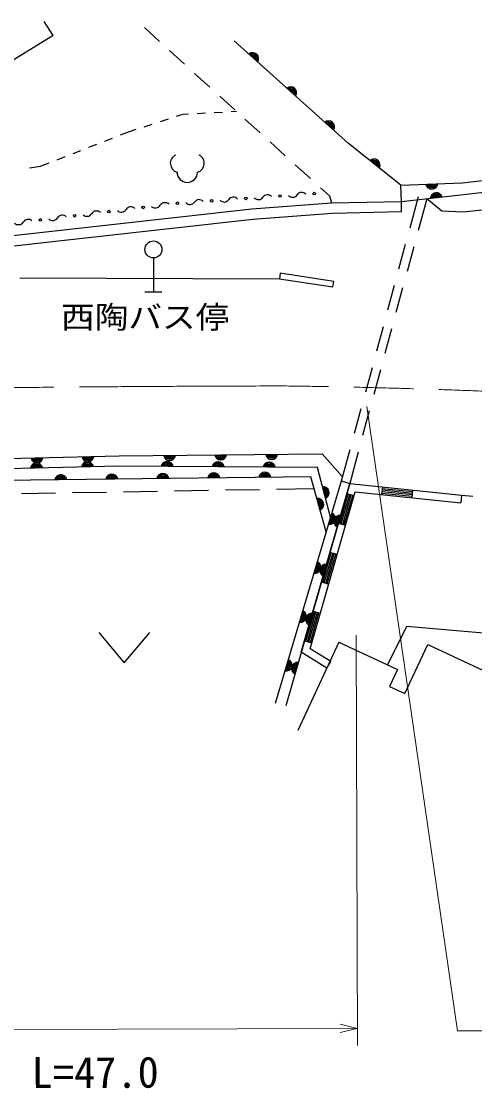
# Model space of a CAD drawing. Units: millimetres, scale not verified. Extents: x 40000 to 680000, y 20000 to 380000.
# Drawn here: x 515922 to 542580, y 253600 to 316495 of the extents above; entities that cross this region are included whole.
import ezdxf
from ezdxf.enums import TextEntityAlignment as Align

# ---------------------------------------------------------------- set-up
doc = ezdxf.new("R2010")
doc.units = ezdxf.units.MM
doc.header["$LTSCALE"] = 1000
doc.linetypes.add('CHAIN', pattern=[18.5, 12, -1.5, 3.5, -1.5])
for name, color, linetype, lineweight in [('M-BGD', 7, 'Continuous', 25), ('M-BMK', 2, 'CHAIN', 13), ('M-STR-HTXT', 7, 'Continuous', 13), ('M-STR-STRD', 7, 'Continuous', 25)]:
    doc.layers.add(name, color=color, linetype=linetype, lineweight=lineweight)
doc.styles.add('ＭＳ ゴシック', font='')
doc.styles.get('ＭＳ ゴシック').set_extended_font_data('MS Gothic')

msp = doc.modelspace()

# ---------------------------------------------------------------- linework, layer by layer
at = {"layer": 'M-BGD'}
for p, q in [((517786, 315659), (517270, 316495)), ((523154, 316129), (524042, 315321)), ((517786, 315659), (507771, 309489)), ((524633, 314783), (525521, 313976)), ((526113, 313438), (527001, 312631)), ((527593, 312093), (528481, 311286)), ((524099, 310606), (524575, 310759)), ((525051, 310912), (525442, 311037)), ((525442, 311037), (525757, 311054)), ((526256, 311081), (526756, 311109)), ((527255, 311136), (527754, 311163)), ((528253, 311190), (528568, 311207)), ((529073, 310748), (529961, 309940)), ((522280, 310022), (522671, 310148)), ((523147, 310301), (523623, 310453)), ((520824, 309452), (521290, 309634)), ((521755, 309817), (522280, 310022)), ((518962, 308722), (519428, 308905)), ((519893, 309087), (520359, 309270)), ((530553, 309402), (531441, 308595)), ((518031, 308357), (518497, 308540)), ((516404, 307888), (517041, 307969)), ((517041, 307969), (517565, 308175)), ((532033, 308057), (532921, 307250)), ((533513, 306712), (534046, 306227)), ((534046, 306227), (534171, 305796)), ((538287, 305283), (538274, 305882)), ((539266, 306184), (538764, 304329)), ((539760, 306050), (539259, 304195)), ((538503, 303364), (538112, 301916)), ((538997, 303230), (538606, 301782)), ((523687, 302583), (523687, 300583)), ((537851, 300950), (537459, 299502)), ((538345, 300817), (537953, 299369)), ((523187, 300583), (524187, 300583)), ((537198, 298537), (536806, 297089)), ((537692, 298403), (537300, 296955)), ((536545, 296124), (536153, 294676)), ((537039, 295990), (536648, 294542)), ((535892, 293710), (535501, 292263)), ((536387, 293577), (535995, 292129)), ((535240, 291297), (534738, 289442)), ((535734, 291164), (535232, 289308)), ((515936, 288723), (517936, 288759)), ((518936, 288776), (520936, 288811)), ((521935, 288829), (523935, 288864)), ((524935, 288881), (526935, 288916)), ((527935, 288934), (529934, 288969)), ((530934, 288987), (533142, 289025)), ((532376, 279383), (535232, 289308)), ((532903, 279588), (535560, 288822)), ((534649, 286959), (535147, 288688)), ((535493, 288589), (535061, 288713)), ((535232, 289308), (541813, 288632)), ((535560, 288822), (541766, 288184)), ((537155, 289111), (537109, 288663)), ((537118, 288753), (538909, 288569)), ((537128, 288842), (538918, 288658)), ((537137, 288932), (538927, 288748)), ((537146, 289021), (538937, 288837)), ((538900, 288479), (538946, 288927)), ((534736, 286934), (535234, 288663)), ((534822, 286909), (535320, 288639)), ((534909, 286884), (535407, 288614)), ((541813, 288632), (541766, 288184)), ((541813, 288632), (542468, 288568)), ((534563, 286983), (534995, 286859)), ((533654, 283499), (534152, 285229)), ((533740, 283474), (534238, 285204)), ((533827, 283449), (534325, 285179)), ((533913, 283424), (534411, 285154)), ((534498, 285129), (534065, 285254)), ((533567, 283524), (534000, 283399)), ((532658, 280039), (533156, 281769)), ((533502, 281670), (533070, 281794)), ((532745, 280014), (533243, 281744)), ((532831, 279990), (533329, 281719)), ((532918, 279965), (533416, 281695)), ((520474, 280556), (521974, 278756)), ((521974, 278756), (523474, 280556)), ((534599, 279970), (532177, 274785)), ((532572, 280064), (533004, 279940)), ((533892, 278456), (532376, 279383)), ((534127, 278840), (532903, 279588)), ((533892, 278456), (534127, 278840))]:
    msp.add_line(p, q, dxfattribs=at)
for points in [[(538274, 305882), (538243, 306868), (535156, 309316), (528430, 315357)], [(538243, 306868), (541872, 307001), (568997, 310195)], [(573398, 310022), (569391, 309256), (569187, 309375), (538274, 305882)], [(563364, 308717), (563148, 308377), (561560, 307279), (541877, 305268), (540650, 305338), (539760, 306050)], [(538274, 305882), (534171, 305796), (529472, 305440), (495382, 301643), (485176, 301230)], [(538287, 305283), (534200, 305197), (529528, 304843), (495427, 301044), (485201, 300630)], [(488060, 290387), (506005, 290560), (521675, 290938), (533616, 291056), (534810, 289708)], [(534111, 287325), (533333, 290253), (521655, 290336), (505969, 289958), (488064, 289770)], [(533858, 286472), (532949, 289710), (506537, 289392)], [(530874, 276391), (534744, 289466), (535232, 289308), (531472, 276242)], [(537458, 278635), (538588, 280925), (547367, 280146), (546079, 276918)], [(534599, 279970), (538041, 278362), (537578, 277371), (538470, 276954), (539820, 279843), (546079, 276918), (545313, 275281), (548868, 273620), (548181, 272148)]]:
    msp.add_lwpolyline(points, dxfattribs=at)
for centre, radius in [((531136, 306223), 75), ((533148, 306365), 75), ((525100, 305798), 75), ((527112, 305940), 75), ((529124, 306081), 75), ((519054, 305062), 75), ((521069, 305307), 75), ((523085, 305553), 75), ((517038, 304816), 75), ((523687, 303083), 500)]:
    msp.add_circle(centre, radius, dxfattribs=at)
for centre, radius, start, end in [((529525, 314301), 354, 326.86578, 129.27096), ((529525, 314301), 283, 329.08982, 127.04692), ((529525, 314301), 212, 332.83615, 123.3006), ((529525, 314301), 142, 340.54788, 115.58887), ((529525, 314301), 100, 350.86554, 105.2712), ((531757, 312296), 354, 326.86578, 129.27096), ((531757, 312296), 283, 329.08982, 127.04692), ((531757, 312296), 212, 332.83615, 123.3006), ((531757, 312296), 142, 340.54788, 115.58887), ((531757, 312296), 100, 350.86554, 105.2712), ((533989, 310292), 354, 326.86578, 129.27096), ((533989, 310292), 283, 329.08982, 127.04692), ((533989, 310292), 212, 332.83615, 123.3006), ((533989, 310292), 142, 340.54788, 115.58887), ((533989, 310292), 100, 350.86554, 105.2712), ((525216, 308145), 536, 116.08703, 255.33416), ((526145, 308145), 536, 284.66584, 63.91297), ((536666, 308050), 354, 330.38468, 132.78986), ((536666, 308050), 283, 332.60872, 130.56582), ((536666, 308050), 212, 336.35504, 126.81949), ((536666, 308050), 142, 344.06677, 119.10776), ((525680, 307626), 600, 180, 0), ((536666, 308050), 100, 354.38444, 108.7901), ((540056, 306989), 354, 190.88674, 353.29192), ((540056, 306989), 283, 193.11078, 351.06788), ((540056, 306989), 212, 196.85711, 347.32155), ((540056, 306989), 142, 204.56884, 339.60982), ((540056, 306989), 100, 214.8865, 329.29216), ((532409, 306116), 321, 41.65855, 146.39327), ((540322, 306059), 354, 15.24327, 177.64845), ((540322, 306059), 283, 17.46731, 175.42441), ((523812, 305846), 328, 225.16989, 328.71668), ((524373, 305505), 328, 45.16989, 148.71668), ((525839, 306047), 321, 221.65855, 326.39327), ((526373, 305691), 321, 41.65855, 146.39327), ((527851, 306188), 321, 221.65855, 326.39327), ((528385, 305833), 321, 41.65855, 146.39327), ((529863, 306330), 321, 221.65855, 326.39327), ((530397, 305974), 321, 41.65855, 146.39327), ((531874, 306471), 321, 221.65855, 326.39327), ((540322, 306059), 212, 21.21363, 171.67808), ((540322, 306059), 142, 28.92536, 163.96635), ((540322, 306059), 100, 39.24303, 153.64869), ((518326, 304769), 328, 45.16989, 148.71668), ((519781, 305355), 328, 225.16989, 328.71668), ((520342, 305014), 328, 45.16989, 148.71668), ((521797, 305600), 328, 225.16989, 328.71668), ((522357, 305260), 328, 45.16989, 148.71668), ((515750, 304864), 328, 225.16989, 328.71668), ((516311, 304523), 328, 45.16989, 148.71668), ((517766, 305109), 328, 225.16989, 328.71668), ((516838, 290875), 354, 190.17776, 352.58294), ((516838, 290875), 283, 192.4018, 350.3589), ((516838, 290875), 212, 196.14813, 346.61258), ((516838, 290875), 142, 203.85986, 338.90085), ((516838, 290875), 100, 214.17752, 328.58319), ((519812, 290237), 354, 10.17638, 172.58156), ((519837, 290948), 354, 190.17776, 352.58294), ((519837, 290948), 283, 192.4018, 350.3589), ((519837, 290948), 212, 196.14813, 346.61258), ((519837, 290948), 142, 203.85986, 338.90085), ((519837, 290948), 100, 214.17752, 328.58319), ((524494, 290262), 354, 8.39216, 170.79734), ((524645, 291021), 354, 189.36356, 351.76873), ((524645, 291021), 283, 191.5876, 349.5447), ((524645, 291021), 212, 195.33392, 345.79837), ((524645, 291021), 142, 203.04565, 338.08664), ((524645, 291021), 100, 213.36331, 327.76898), ((527494, 290240), 354, 8.39216, 170.79734), ((527645, 291051), 354, 189.36356, 351.76873), ((527645, 291051), 283, 191.5876, 349.5447), ((527645, 291051), 212, 195.33392, 345.79837), ((527645, 291051), 142, 203.04565, 338.08664), ((527645, 291051), 100, 213.36331, 327.76898), ((530645, 291080), 354, 189.36356, 351.76873), ((530645, 291080), 283, 191.5876, 349.5447), ((530645, 291080), 212, 195.33392, 345.79837), ((530645, 291080), 142, 203.04565, 338.08664), ((530645, 291080), 100, 213.36331, 327.76898), ((516813, 290165), 354, 10.17638, 172.58156), ((516813, 290165), 283, 12.40042, 170.35752), ((516813, 290165), 212, 16.14675, 166.61119), ((516813, 290165), 142, 23.85848, 158.89946), ((516813, 290165), 100, 34.17614, 148.5818), ((519812, 290237), 283, 12.40042, 170.35752), ((519812, 290237), 212, 16.14675, 166.61119), ((519812, 290237), 142, 23.85848, 158.89946), ((519812, 290237), 100, 34.17614, 148.5818), ((524494, 290262), 283, 10.6162, 168.5733), ((524494, 290262), 212, 14.36252, 164.82697), ((524494, 290262), 142, 22.07425, 157.11524), ((524494, 290262), 100, 32.39192, 146.79758), ((527494, 290240), 283, 10.6162, 168.5733), ((527494, 290240), 212, 14.36252, 164.82697), ((527494, 290240), 142, 22.07425, 157.11524), ((527494, 290240), 100, 32.39192, 146.79758), ((530243, 289624), 354, 9.48875, 171.89393), ((530494, 290219), 354, 8.39216, 170.79734), ((530494, 290219), 283, 10.6162, 168.5733), ((530494, 290219), 212, 14.36252, 164.82697), ((530494, 290219), 142, 22.07425, 157.11524), ((530494, 290219), 100, 32.39192, 146.79758), ((518244, 289479), 354, 9.48875, 171.89393), ((518244, 289479), 283, 11.71279, 169.66989), ((518244, 289479), 212, 15.45912, 165.92357), ((518244, 289479), 142, 23.17085, 158.21184), ((518244, 289479), 100, 33.48851, 147.89417), ((521244, 289515), 354, 9.48875, 171.89393), ((521244, 289515), 283, 11.71279, 169.66989), ((521244, 289515), 212, 15.45912, 165.92357), ((521244, 289515), 142, 23.17085, 158.21184), ((521244, 289515), 100, 33.48851, 147.89417), ((524244, 289551), 354, 9.48875, 171.89393), ((524244, 289551), 283, 11.71279, 169.66989), ((524244, 289551), 212, 15.45912, 165.92357), ((524244, 289551), 142, 23.17085, 158.21184), ((524244, 289551), 100, 33.48851, 147.89417), ((527244, 289587), 354, 9.48875, 171.89393), ((527244, 289587), 283, 11.71279, 169.66989), ((527244, 289587), 212, 15.45912, 165.92357), ((527244, 289587), 142, 23.17085, 158.21184), ((527244, 289587), 100, 33.48851, 147.89417), ((530243, 289624), 283, 11.71279, 169.66989), ((530243, 289624), 212, 15.45912, 165.92357), ((530243, 289624), 142, 23.17085, 158.21184), ((530243, 289624), 100, 33.48851, 147.89417), ((533670, 288775), 354, 293.66378, 96.06896), ((533670, 288775), 283, 295.88782, 93.84492), ((533670, 288775), 212, 299.63415, 90.0986), ((533670, 288775), 142, 307.34588, 82.38687), ((533670, 288775), 100, 317.66354, 72.06921), ((533352, 288077), 354, 294.47211, 96.87728), ((533352, 288077), 283, 296.69614, 94.65325), ((533352, 288077), 212, 300.44247, 90.90692), ((533352, 288077), 142, 308.1542, 83.19519), ((533352, 288077), 100, 318.47186, 72.87753), ((534035, 287259), 354, 262.30714, 64.71231), ((534035, 287259), 283, 264.53117, 62.48828), ((534035, 287259), 212, 268.2775, 58.74195), ((534649, 287085), 354, 82.74273, 245.14791), ((534035, 287259), 142, 275.98923, 51.03022), ((534035, 287259), 100, 286.30689, 40.71256), ((534649, 287085), 283, 84.96677, 242.92387), ((534649, 287085), 212, 88.7131, 239.17755), ((534649, 287085), 142, 96.42483, 231.46582), ((534649, 287085), 100, 106.74249, 221.14815), ((533183, 284382), 354, 262.30714, 64.71231), ((533183, 284382), 283, 264.53117, 62.48828), ((533183, 284382), 212, 268.2775, 58.74195), ((533183, 284382), 142, 275.98923, 51.03022), ((533183, 284382), 100, 286.30689, 40.71256), ((533819, 284202), 354, 82.74273, 245.14791), ((533819, 284202), 283, 84.96677, 242.92387), ((533819, 284202), 212, 88.7131, 239.17755), ((533819, 284202), 142, 96.42483, 231.46582), ((533819, 284202), 100, 106.74249, 221.14815), ((532331, 281506), 354, 262.30714, 64.71231), ((532331, 281506), 283, 264.53117, 62.48828), ((532331, 281506), 212, 268.2775, 58.74195), ((532331, 281506), 142, 275.98923, 51.03022), ((532331, 281506), 100, 286.30689, 40.71256), ((532989, 281319), 354, 82.74273, 245.14791), ((532989, 281319), 283, 84.96677, 242.92387), ((532989, 281319), 212, 88.7131, 239.17755), ((532989, 281319), 142, 96.42483, 231.46582), ((532989, 281319), 100, 106.74249, 221.14815), ((531480, 278629), 354, 262.30714, 64.71231), ((531480, 278629), 283, 264.53117, 62.48828), ((531480, 278629), 212, 268.2775, 58.74195), ((531480, 278629), 142, 275.98923, 51.03022), ((531480, 278629), 100, 286.30689, 40.71256), ((532160, 278436), 354, 82.74273, 245.14791), ((532160, 278436), 283, 84.96677, 242.92387), ((532160, 278436), 212, 88.7131, 239.17755), ((532160, 278436), 142, 96.42483, 231.46582), ((532160, 278436), 100, 106.74249, 221.14815)]:
    msp.add_arc(centre, radius, start, end, dxfattribs=at)
at = {"layer": 'M-BMK'}
for centre, radius, start, end in [((535146, -1628083), 1923138, 90.1136, 91.88341), ((525718, -146265), 441351, 84.12384, 89.27105)]:
    msp.add_arc(centre, radius, start, end, dxfattribs=at)
at = {"layer": 'M-STR-HTXT'}
for p, q in [((535603, 280388), (535684, 256263)), ((488581, 257105), (535681, 257263)), ((535681, 257263), (534680, 257510)), ((535681, 257263), (534681, 257010))]:
    msp.add_line(p, q, dxfattribs=at)
msp.add_lwpolyline([(536245, 293839), (541582, 257123), (562332, 257123)], dxfattribs=at)
at = {"layer": 'M-STR-STRD'}
msp.add_line((515823, 301412), (531096, 301360), dxfattribs=at)
msp.add_lwpolyline([(531096, 301360), (534243, 300878), (534293, 301204), (531146, 301687)], close=True, dxfattribs=at)

# ---------------------------------------------------------------- texts
at = {"layer": 'M-BGD', "style": 'ＭＳ ゴシック', "width": 1.1}
msp.add_text('西陶バス停', height=1320, dxfattribs=at).set_placement((523202, 298042), align=Align.BOTTOM_CENTER)
at = {"layer": 'M-STR-HTXT', "style": 'ＭＳ ゴシック'}
msp.add_text('ガードレール L=47.0', height=1833, rotation=0.193, dxfattribs=at).set_placement((512144, 253184), align=Align.BOTTOM_CENTER)

doc.saveas('drawing.dxf')
